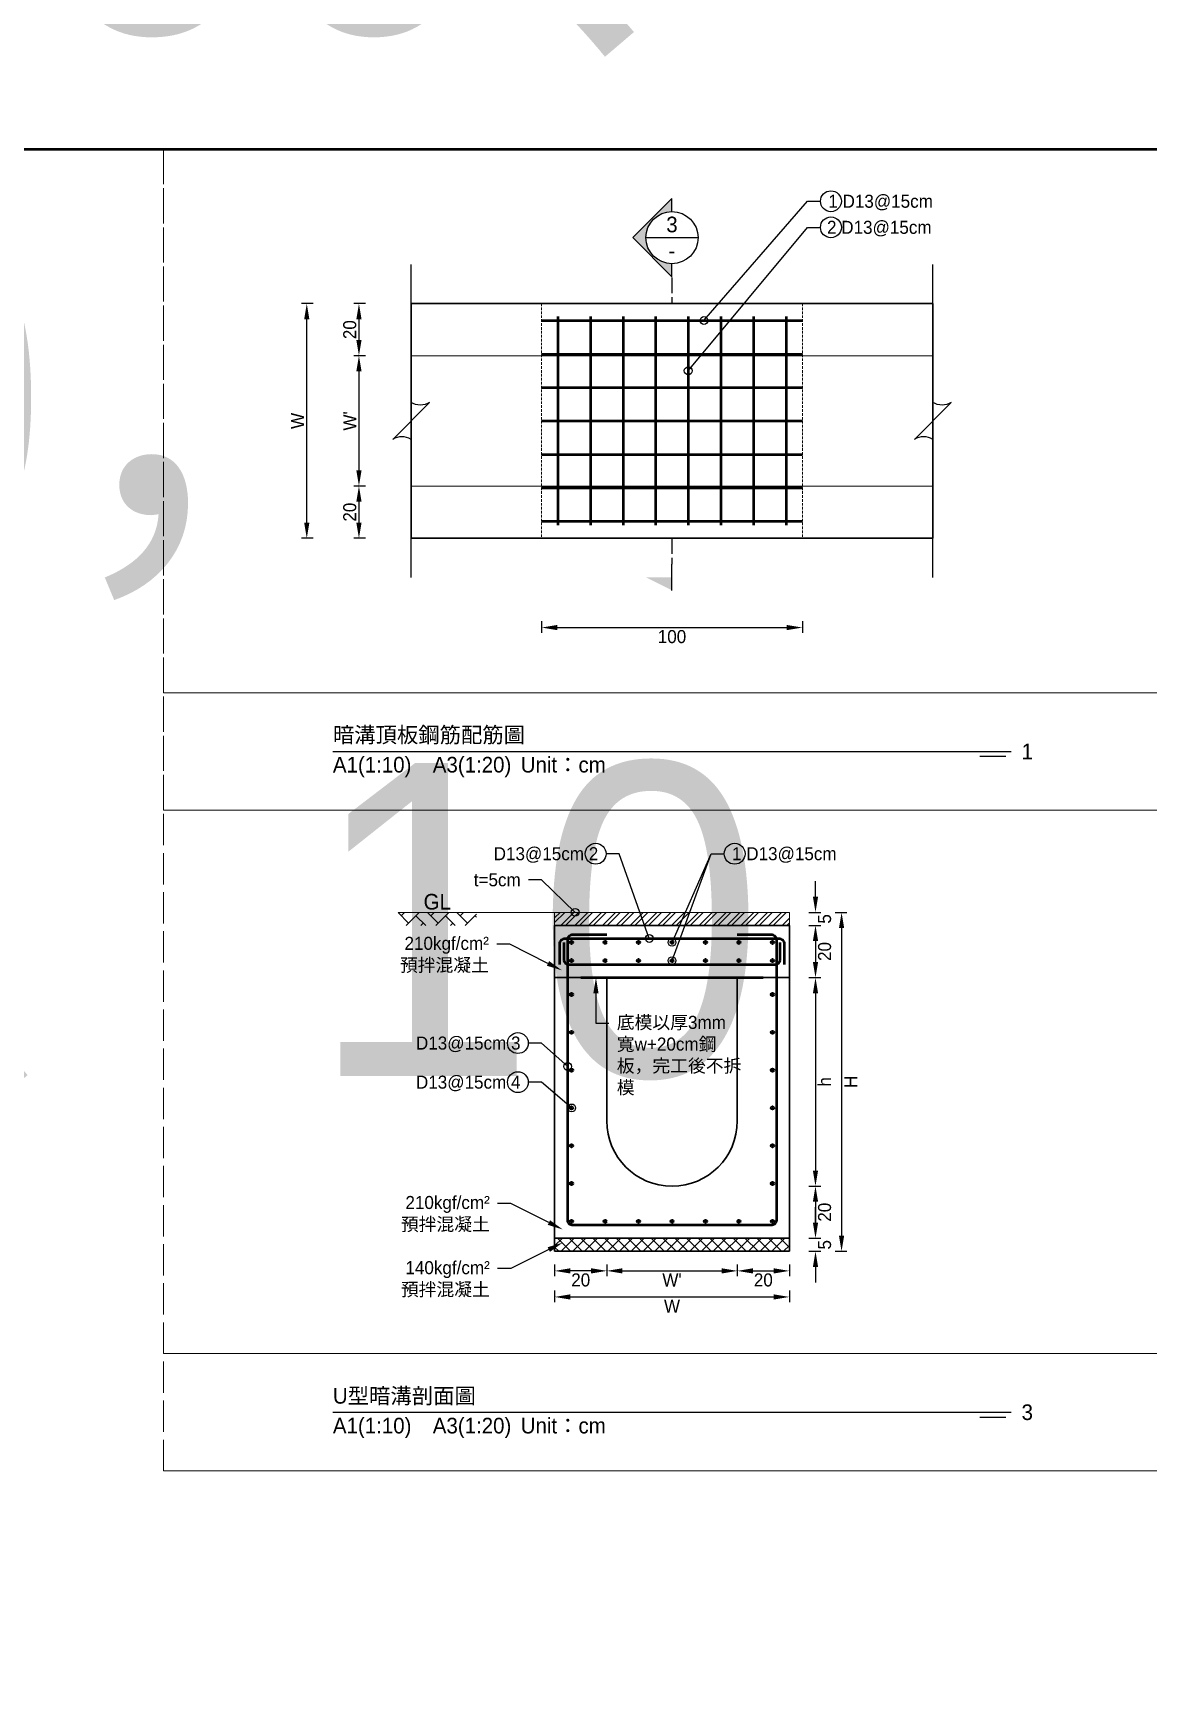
# Model space of a CAD drawing. Extents: x -3420 to 2030, y -3892 to 566.
# Drawn here: x -1710 to -1282, y -2000 to -1369 of the extents above; entities that cross this region are included whole.
import ezdxf
from ezdxf import colors
from ezdxf.entities.mleader import LeaderData, LeaderLine
from ezdxf.math import Vec2, Vec3

# ---------------------------------------------------------------- set-up
doc = ezdxf.new("R2010")
doc.units = 0
doc.header["$MEASUREMENT"] = 0
for name, pattern in [('ACAD_ISO02W100', [15, 12, -3]), ('DASHEDX2', [1.5, 1, -0.5]), ('HIDDEN', [0.375, 0.25, -0.125])]:
    doc.linetypes.add(name, pattern=pattern)
for name, color, linetype, lineweight in [('一、3.基本-變更', 1, 'Continuous', 50), ('二、1.繪圖-既有設施', 8, 'Continuous', 20), ('二、2.繪圖-施作項目', 181, 'Continuous', 30), ('二、4.繪圖-設計鋪面', 40, 'Continuous', 20), ('二、5.繪圖-鋼筋', 60, 'Continuous', 50), ('二、6.繪圖-其他施作項目', 35, 'Continuous', 30)]:
    doc.layers.add(name, color=color, linetype=linetype, lineweight=lineweight)
doc.layers.add('一、4.基本-隱藏', color=9, linetype='ACAD_ISO02W100', lineweight=20, plot=False)
doc.layers.add('三、3.文字-註解文字', color=2, linetype='Continuous')
doc.styles.add('次圖名(詳圖)', font='MS PGothic.ttf', dxfattribs={"height": 6})
doc.styles.add('註解文字(詳圖)', font='MS PGothic.ttf', dxfattribs={"height": 5})
doc.dimstyles.new('註解文字(詳圖)', dxfattribs={"dimtxt": 5, "dimasz": 6, "dimexe": 2, "dimexo": 5, "dimgap": 1, "dimtad": 2, "dimzin": 0, "dimdsep": 46, "dimtxsty": '註解文字(詳圖)', "dimcen": 0.1, "dimclrd": 144, "dimclre": 144, "dimclrt": 256, "dimadec": 0, "dimazin": 0, "dimtfac": 1, "dimtofl": 0, "dimtmove": 0, "dimatfit": 3, "dimfxlon": 1, "dimtolj": 1, "dimtzin": 0, "dimlwd": -1, "dimlwe": -1, "dimarcsym": 1})

# ---------------------------------------------------------------- blocks, each defined once
blk = doc.blocks.new('*D164')
at = {"layer": 'Defpoints', "color": 0, "transparency": 16777216}
for p in [(-1565.015, -1473.25), (-1585.015, -1493.25), (-1565.015, -1493.25)]:
    blk.add_point(p, dxfattribs=at)
at = {"layer": '三、3.文字-註解文字', "color": 144, "transparency": 16777216}
for p, q in [((-1582.515, -1473.25), (-1587.015, -1473.25)), ((-1585.015, -1479.25), (-1585.015, -1487.25)), ((-1582.515, -1493.25), (-1587.015, -1493.25))]:
    blk.add_line(p, q, dxfattribs=at)
for points in [[(-1586.015, -1479.25), (-1584.015, -1479.25), (-1585.015, -1473.25)], [(-1586.015, -1487.25), (-1584.015, -1487.25), (-1585.015, -1493.25)]]:
    blk.add_solid(points, dxfattribs=at)
at = {"layer": '三、3.文字-註解文字', "transparency": 16777216, "insert": (-1588.515, -1483.25), "char_height": 5, "attachment_point": 5, "rotation": 90, "style": '註解文字(詳圖)'}
blk.add_mtext('\\A1;20', dxfattribs=at)
blk = doc.blocks.new('*D165')
at = {"layer": 'Defpoints', "color": 0, "transparency": 16777216}
for p in [(-1565.015, -1493.25), (-1585.015, -1543.25), (-1565.015, -1543.25)]:
    blk.add_point(p, dxfattribs=at)
at = {"layer": '三、3.文字-註解文字', "color": 144, "transparency": 16777216}
for p, q in [((-1582.515, -1493.25), (-1587.015, -1493.25)), ((-1585.015, -1499.25), (-1585.015, -1537.25)), ((-1582.515, -1543.25), (-1587.015, -1543.25))]:
    blk.add_line(p, q, dxfattribs=at)
for points in [[(-1586.015, -1499.25), (-1584.015, -1499.25), (-1585.015, -1493.25)], [(-1586.015, -1537.25), (-1584.015, -1537.25), (-1585.015, -1543.25)]]:
    blk.add_solid(points, dxfattribs=at)
at = {"layer": '三、3.文字-註解文字', "transparency": 16777216, "insert": (-1588.515, -1518.25), "char_height": 5, "attachment_point": 5, "rotation": 90, "style": '註解文字(詳圖)'}
blk.add_mtext("\\A1;{\\fMS PGothic|b0|i0|c128|p34;W}'", dxfattribs=at)
blk = doc.blocks.new('*D166')
at = {"layer": 'Defpoints', "color": 0, "transparency": 16777216}
for p in [(-1565.015, -1543.25), (-1585.015, -1563.25), (-1565.015, -1563.25)]:
    blk.add_point(p, dxfattribs=at)
at = {"layer": '三、3.文字-註解文字', "color": 144, "transparency": 16777216}
for p, q in [((-1582.515, -1543.25), (-1587.015, -1543.25)), ((-1585.015, -1549.25), (-1585.015, -1557.25)), ((-1582.515, -1563.25), (-1587.015, -1563.25))]:
    blk.add_line(p, q, dxfattribs=at)
for points in [[(-1586.015, -1549.25), (-1584.015, -1549.25), (-1585.015, -1543.25)], [(-1586.015, -1557.25), (-1584.015, -1557.25), (-1585.015, -1563.25)]]:
    blk.add_solid(points, dxfattribs=at)
at = {"layer": '三、3.文字-註解文字', "transparency": 16777216, "insert": (-1588.515, -1553.25), "char_height": 5, "attachment_point": 5, "rotation": 90, "style": '註解文字(詳圖)'}
blk.add_mtext('\\A1;20', dxfattribs=at)
blk = doc.blocks.new('_Small')
at = {"color": 0, "linetype": 'ByBlock', "lineweight": -2}
blk.add_circle((0, 0), 0.25, dxfattribs=at)
blk = doc.blocks.new('*D167')
at = {"layer": 'Defpoints', "color": 0, "transparency": 16777216}
for p in [(-1515.015, -1563.25), (-1415.015, -1563.25), (-1415.015, -1597.5)]:
    blk.add_point(p, dxfattribs=at)
at = {"layer": '三、3.文字-註解文字', "color": 144, "transparency": 16777216}
for p, q in [((-1515.015, -1595), (-1515.015, -1599.5)), ((-1415.015, -1595), (-1415.015, -1599.5)), ((-1509.015, -1597.5), (-1421.015, -1597.5))]:
    blk.add_line(p, q, dxfattribs=at)
for points in [[(-1509.015, -1596.5), (-1509.015, -1598.5), (-1515.015, -1597.5)], [(-1421.015, -1596.5), (-1421.015, -1598.5), (-1415.015, -1597.5)]]:
    blk.add_solid(points, dxfattribs=at)
at = {"layer": '三、3.文字-註解文字', "transparency": 16777216, "insert": (-1465.015, -1601), "char_height": 5, "attachment_point": 5, "style": '註解文字(詳圖)'}
blk.add_mtext('\\A1;100', dxfattribs=at)
blk = doc.blocks.new('*D168')
at = {"layer": 'Defpoints', "color": 0, "transparency": 16777216}
for p in [(-1605.015, -1473.25), (-1565.015, -1473.25), (-1565.015, -1563.25)]:
    blk.add_point(p, dxfattribs=at)
at = {"layer": '三、3.文字-註解文字', "color": 144, "transparency": 16777216}
for p, q in [((-1602.515, -1473.25), (-1607.015, -1473.25)), ((-1605.015, -1557.25), (-1605.015, -1479.25)), ((-1602.515, -1563.25), (-1607.015, -1563.25))]:
    blk.add_line(p, q, dxfattribs=at)
for points in [[(-1606.015, -1479.25), (-1604.015, -1479.25), (-1605.015, -1473.25)], [(-1606.015, -1557.25), (-1604.015, -1557.25), (-1605.015, -1563.25)]]:
    blk.add_solid(points, dxfattribs=at)
at = {"layer": '三、3.文字-註解文字', "transparency": 16777216, "insert": (-1608.515, -1518.25), "char_height": 5, "attachment_point": 5, "rotation": 90, "style": '註解文字(詳圖)'}
blk.add_mtext('\\A1;W', dxfattribs=at)
blk = doc.blocks.new('*D172')
at = {"layer": 'Defpoints', "color": 0, "transparency": 16777216}
for p in [(-1420, -1706.75), (-1420, -1711.75), (-1410, -1711.75)]:
    blk.add_point(p, dxfattribs=at)
at = {"layer": '三、3.文字-註解文字', "color": 144, "transparency": 16777216}
for p, q in [((-1410, -1700.75), (-1410, -1694.75)), ((-1412.5, -1706.75), (-1408, -1706.75)), ((-1412.5, -1711.75), (-1408, -1711.75)), ((-1410, -1717.75), (-1410, -1723.75))]:
    blk.add_line(p, q, dxfattribs=at)
for points in [[(-1411, -1700.75), (-1409, -1700.75), (-1410, -1706.75)], [(-1411, -1717.75), (-1409, -1717.75), (-1410, -1711.75)]]:
    blk.add_solid(points, dxfattribs=at)
at = {"layer": '三、3.文字-註解文字', "transparency": 16777216, "insert": (-1406.5, -1709.25), "char_height": 5, "attachment_point": 5, "rotation": 90, "style": '註解文字(詳圖)'}
blk.add_mtext('\\A1;5', dxfattribs=at)
blk = doc.blocks.new('*D173')
at = {"layer": 'Defpoints', "color": 0, "transparency": 16777216}
for p in [(-1420, -1711.75), (-1420, -1731.75), (-1410, -1731.75)]:
    blk.add_point(p, dxfattribs=at)
at = {"layer": '三、3.文字-註解文字', "color": 144, "transparency": 16777216}
for p, q in [((-1412.5, -1711.75), (-1408, -1711.75)), ((-1410, -1717.75), (-1410, -1725.75)), ((-1412.5, -1731.75), (-1408, -1731.75))]:
    blk.add_line(p, q, dxfattribs=at)
for points in [[(-1411, -1717.75), (-1409, -1717.75), (-1410, -1711.75)], [(-1411, -1725.75), (-1409, -1725.75), (-1410, -1731.75)]]:
    blk.add_solid(points, dxfattribs=at)
at = {"layer": '三、3.文字-註解文字', "transparency": 16777216, "insert": (-1406.5, -1721.75), "char_height": 5, "attachment_point": 5, "rotation": 90, "style": '註解文字(詳圖)'}
blk.add_mtext('\\A1;20', dxfattribs=at)
blk = doc.blocks.new('*D174')
at = {"layer": 'Defpoints', "color": 0, "transparency": 16777216}
for p in [(-1420, -1731.75), (-1465, -1811.75), (-1410, -1811.75)]:
    blk.add_point(p, dxfattribs=at)
at = {"layer": '三、3.文字-註解文字', "color": 144, "transparency": 16777216}
for p, q in [((-1412.5, -1731.75), (-1408, -1731.75)), ((-1410, -1737.75), (-1410, -1805.75)), ((-1412.5, -1811.75), (-1408, -1811.75))]:
    blk.add_line(p, q, dxfattribs=at)
for points in [[(-1411, -1737.75), (-1409, -1737.75), (-1410, -1731.75)], [(-1411, -1805.75), (-1409, -1805.75), (-1410, -1811.75)]]:
    blk.add_solid(points, dxfattribs=at)
at = {"layer": '三、3.文字-註解文字', "transparency": 16777216, "insert": (-1406.5, -1771.75), "char_height": 5, "attachment_point": 5, "rotation": 90, "style": '註解文字(詳圖)'}
blk.add_mtext('\\A1;h', dxfattribs=at)
blk = doc.blocks.new('*D175')
at = {"layer": 'Defpoints', "color": 0, "transparency": 16777216}
for p in [(-1465, -1811.75), (-1420, -1831.75), (-1410, -1831.75)]:
    blk.add_point(p, dxfattribs=at)
at = {"layer": '三、3.文字-註解文字', "color": 144, "transparency": 16777216}
for p, q in [((-1412.5, -1811.75), (-1408, -1811.75)), ((-1410, -1817.75), (-1410, -1825.75)), ((-1412.5, -1831.75), (-1408, -1831.75))]:
    blk.add_line(p, q, dxfattribs=at)
for points in [[(-1411, -1817.75), (-1409, -1817.75), (-1410, -1811.75)], [(-1411, -1825.75), (-1409, -1825.75), (-1410, -1831.75)]]:
    blk.add_solid(points, dxfattribs=at)
at = {"layer": '三、3.文字-註解文字', "transparency": 16777216, "insert": (-1406.5, -1821.75), "char_height": 5, "attachment_point": 5, "rotation": 90, "style": '註解文字(詳圖)'}
blk.add_mtext('\\A1;20', dxfattribs=at)
blk = doc.blocks.new('*D176')
at = {"layer": 'Defpoints', "color": 0, "transparency": 16777216}
for p in [(-1420, -1831.75), (-1420, -1836.75), (-1410, -1836.75)]:
    blk.add_point(p, dxfattribs=at)
at = {"layer": '三、3.文字-註解文字', "color": 144, "transparency": 16777216}
for p, q in [((-1410, -1825.75), (-1410, -1819.75)), ((-1412.5, -1831.75), (-1408, -1831.75)), ((-1412.5, -1836.75), (-1408, -1836.75)), ((-1410, -1842.75), (-1410, -1848.75))]:
    blk.add_line(p, q, dxfattribs=at)
for points in [[(-1411, -1825.75), (-1409, -1825.75), (-1410, -1831.75)], [(-1411, -1842.75), (-1409, -1842.75), (-1410, -1836.75)]]:
    blk.add_solid(points, dxfattribs=at)
at = {"layer": '三、3.文字-註解文字', "transparency": 16777216, "insert": (-1406.5, -1834.25), "char_height": 5, "attachment_point": 5, "rotation": 90, "style": '註解文字(詳圖)'}
blk.add_mtext('\\A1;5', dxfattribs=at)
blk = doc.blocks.new('*D177')
at = {"layer": 'Defpoints', "color": 0, "transparency": 16777216}
for p in [(-1420, -1706.75), (-1420, -1836.75), (-1400, -1836.75)]:
    blk.add_point(p, dxfattribs=at)
at = {"layer": '三、3.文字-註解文字', "color": 144, "transparency": 16777216}
for p, q in [((-1402.5, -1706.75), (-1398, -1706.75)), ((-1400, -1712.75), (-1400, -1830.75)), ((-1402.5, -1836.75), (-1398, -1836.75))]:
    blk.add_line(p, q, dxfattribs=at)
for points in [[(-1401, -1712.75), (-1399, -1712.75), (-1400, -1706.75)], [(-1401, -1830.75), (-1399, -1830.75), (-1400, -1836.75)]]:
    blk.add_solid(points, dxfattribs=at)
at = {"layer": '三、3.文字-註解文字', "transparency": 16777216, "insert": (-1396.5, -1771.75), "char_height": 5, "attachment_point": 5, "rotation": 90, "style": '註解文字(詳圖)'}
blk.add_mtext('\\A1;H', dxfattribs=at)
blk = doc.blocks.new('*D160')
at = {"layer": 'Defpoints', "color": 0, "transparency": 16777216}
for p in [(-1510, -1731.75), (-1490, -1731.75), (-1510, -1844.25)]:
    blk.add_point(p, dxfattribs=at)
at = {"layer": '三、3.文字-註解文字', "color": 144, "transparency": 16777216}
for p, q in [((-1510, -1841.75), (-1510, -1846.25)), ((-1496, -1844.25), (-1504, -1844.25)), ((-1490, -1841.75), (-1490, -1846.25))]:
    blk.add_line(p, q, dxfattribs=at)
for points in [[(-1504, -1843.25), (-1504, -1845.25), (-1510, -1844.25)], [(-1496, -1843.25), (-1496, -1845.25), (-1490, -1844.25)]]:
    blk.add_solid(points, dxfattribs=at)
at = {"layer": '三、3.文字-註解文字', "transparency": 16777216, "insert": (-1500, -1847.75), "char_height": 5, "attachment_point": 5, "style": '註解文字(詳圖)'}
blk.add_mtext('\\A1;20', dxfattribs=at)
blk = doc.blocks.new('*D161')
at = {"layer": 'Defpoints', "color": 0, "transparency": 16777216}
for p in [(-1490, -1731.75), (-1440, -1731.75), (-1440, -1844.25)]:
    blk.add_point(p, dxfattribs=at)
at = {"layer": '三、3.文字-註解文字', "color": 144, "transparency": 16777216}
for p, q in [((-1490, -1841.75), (-1490, -1846.25)), ((-1484, -1844.25), (-1446, -1844.25)), ((-1440, -1841.75), (-1440, -1846.25))]:
    blk.add_line(p, q, dxfattribs=at)
for points in [[(-1484, -1843.25), (-1484, -1845.25), (-1490, -1844.25)], [(-1446, -1843.25), (-1446, -1845.25), (-1440, -1844.25)]]:
    blk.add_solid(points, dxfattribs=at)
at = {"layer": '三、3.文字-註解文字', "transparency": 16777216, "insert": (-1465, -1847.75), "char_height": 5, "attachment_point": 5, "style": '註解文字(詳圖)'}
blk.add_mtext("\\A1;W'", dxfattribs=at)
blk = doc.blocks.new('*D162')
at = {"layer": 'Defpoints', "color": 0, "transparency": 16777216}
for p in [(-1440, -1731.75), (-1420, -1731.75), (-1420, -1844.25)]:
    blk.add_point(p, dxfattribs=at)
at = {"layer": '三、3.文字-註解文字', "color": 144, "transparency": 16777216}
for p, q in [((-1440, -1841.75), (-1440, -1846.25)), ((-1434, -1844.25), (-1426, -1844.25)), ((-1420, -1841.75), (-1420, -1846.25))]:
    blk.add_line(p, q, dxfattribs=at)
for points in [[(-1434, -1843.25), (-1434, -1845.25), (-1440, -1844.25)], [(-1426, -1843.25), (-1426, -1845.25), (-1420, -1844.25)]]:
    blk.add_solid(points, dxfattribs=at)
at = {"layer": '三、3.文字-註解文字', "transparency": 16777216, "insert": (-1430, -1847.75), "char_height": 5, "attachment_point": 5, "style": '註解文字(詳圖)'}
blk.add_mtext('\\A1;20', dxfattribs=at)
blk = doc.blocks.new('*D163')
at = {"layer": 'Defpoints', "color": 0, "transparency": 16777216}
for p in [(-1510, -1836.75), (-1420, -1836.75), (-1420, -1854.25)]:
    blk.add_point(p, dxfattribs=at)
at = {"layer": '三、3.文字-註解文字', "color": 144, "transparency": 16777216}
for p, q in [((-1510, -1851.75), (-1510, -1856.25)), ((-1420, -1851.75), (-1420, -1856.25)), ((-1504, -1854.25), (-1426, -1854.25))]:
    blk.add_line(p, q, dxfattribs=at)
for points in [[(-1504, -1853.25), (-1504, -1855.25), (-1510, -1854.25)], [(-1426, -1853.25), (-1426, -1855.25), (-1420, -1854.25)]]:
    blk.add_solid(points, dxfattribs=at)
at = {"layer": '三、3.文字-註解文字', "transparency": 16777216, "insert": (-1465, -1857.75), "char_height": 5, "attachment_point": 5, "style": '註解文字(詳圖)'}
blk.add_mtext('\\A1;W', dxfattribs=at)

msp = doc.modelspace()

# ---------------------------------------------------------------- hatches: boundary and pattern name
at = {"layer": '三、3.文字-註解文字'}
h = msp.add_hatch(color=256, dxfattribs=at)
h.dxf.hatch_style = 1
h.paths.add_polyline_path([(-1465.015, -1432.943), (-1480.015, -1447.943), (-1465.015, -1462.943), (-1465.015, -1457.943, -0.4142136), (-1475.015, -1447.943, -0.4142136), (-1465.015, -1437.943)])
h = msp.add_hatch(color=256, dxfattribs=at)
h.dxf.hatch_style = 1
h.paths.add_polyline_path([(-1475.015, -1578.25), (-1465.015, -1583.25), (-1465.015, -1578.25)])
at = {"layer": '二、2.繪圖-施作項目'}
h = msp.add_hatch(dxfattribs=at)
h.set_pattern_fill('ANSI37', color=256)
h.set_pattern_definition([(45, (-371.9625, -1477.9498), (-2.245064, 2.245064), []), (135, (-371.9625, -1477.9498), (-2.245064, -2.245064), [])])
h.paths.add_polyline_path([(-1510, -1831.75), (-1510, -1836.75), (-1420, -1836.75), (-1420, -1831.75)])
at = {"layer": '二、4.繪圖-設計鋪面'}
h = msp.add_hatch(dxfattribs=at)
h.set_pattern_fill('AR-HBONE', color=256)
h.set_pattern_definition([(45, (-890, -1436.5), (0, 5.656854), [12, -4]), (135, (-887.1716, -1433.6716), (4e-16, 5.656854), [12, -4])])
h.paths.add_polyline_path([(-1540, -1706.75), (-1570, -1706.75), (-1570, -1711.75), (-1540, -1711.75)])
h = msp.add_hatch(dxfattribs=at)
h.set_pattern_fill('ANSI32', color=256, scale=10)
h.set_pattern_definition([(45, (-3637.7885, -1487.283), (-2.6516504, 2.6516504), []), (45, (-3636.0207, -1487.283), (-2.6516504, 2.6516504), [])])
h.paths.add_polyline_path([(-1420, -1711.75), (-1420, -1706.75), (-1510, -1706.75), (-1510, -1711.75)])
at = {"layer": '二、5.繪圖-鋼筋'}
h = msp.add_hatch(color=256, dxfattribs=at)
h.dxf.hatch_style = 1
h.paths.add_polyline_path([(-1503, -1718.25, 1), (-1504, -1718.25, 1)])
h = msp.add_hatch(color=256, dxfattribs=at)
h.dxf.hatch_style = 1
h.paths.add_polyline_path([(-1490.17, -1718.25, 1), (-1491.17, -1718.25, 1)])
h = msp.add_hatch(color=256, dxfattribs=at)
h.dxf.hatch_style = 1
h.paths.add_polyline_path([(-1477.34, -1718.25, 1), (-1478.34, -1718.25, 1)])
h = msp.add_hatch(color=256, dxfattribs=at)
h.dxf.hatch_style = 1
h.paths.add_polyline_path([(-1464.5, -1718.25, 1), (-1465.5, -1718.25, 1)])
h = msp.add_hatch(color=256, dxfattribs=at)
h.dxf.hatch_style = 1
h.paths.add_polyline_path([(-1451.68, -1718.25, 1), (-1452.68, -1718.25, 1)])
h = msp.add_hatch(color=256, dxfattribs=at)
h.dxf.hatch_style = 1
h.paths.add_polyline_path([(-1438.85, -1718.25, 1), (-1439.85, -1718.25, 1)])
h = msp.add_hatch(color=256, dxfattribs=at)
h.dxf.hatch_style = 1
h.paths.add_polyline_path([(-1426, -1718.25, 1), (-1427, -1718.25, 1)])
h = msp.add_hatch(color=256, dxfattribs=at)
h.dxf.hatch_style = 1
h.paths.add_polyline_path([(-1503, -1725.25, 1), (-1504, -1725.25, 1)])
h = msp.add_hatch(color=256, dxfattribs=at)
h.dxf.hatch_style = 1
h.paths.add_polyline_path([(-1490.17, -1725.25, 1), (-1491.17, -1725.25, 1)])
h = msp.add_hatch(color=256, dxfattribs=at)
h.dxf.hatch_style = 1
h.paths.add_polyline_path([(-1477.34, -1725.25, 1), (-1478.34, -1725.25, 1)])
h = msp.add_hatch(color=256, dxfattribs=at)
h.dxf.hatch_style = 1
h.paths.add_polyline_path([(-1464.5, -1725.25, 1), (-1465.5, -1725.25, 1)])
h = msp.add_hatch(color=256, dxfattribs=at)
h.dxf.hatch_style = 1
h.paths.add_polyline_path([(-1451.68, -1725.25, 1), (-1452.68, -1725.25, 1)])
h = msp.add_hatch(color=256, dxfattribs=at)
h.dxf.hatch_style = 1
h.paths.add_polyline_path([(-1438.85, -1725.25, 1), (-1439.85, -1725.25, 1)])
h = msp.add_hatch(color=256, dxfattribs=at)
h.dxf.hatch_style = 1
h.paths.add_polyline_path([(-1426, -1725.25, 1), (-1427, -1725.25, 1)])
h = msp.add_hatch(color=256, dxfattribs=at)
h.dxf.hatch_style = 1
h.paths.add_polyline_path([(-1503, -1738.25, 1), (-1504, -1738.25, 1)])
h = msp.add_hatch(color=256, dxfattribs=at)
h.dxf.hatch_style = 1
h.paths.add_polyline_path([(-1426, -1738.25, 1), (-1427, -1738.25, 1)])
h = msp.add_hatch(color=256, dxfattribs=at)
h.dxf.hatch_style = 1
h.paths.add_polyline_path([(-1503, -1752.75, 1), (-1504, -1752.75, 1)])
h = msp.add_hatch(color=256, dxfattribs=at)
h.dxf.hatch_style = 1
h.paths.add_polyline_path([(-1426, -1752.75, 1), (-1427, -1752.75, 1)])
h = msp.add_hatch(color=256, dxfattribs=at)
h.dxf.hatch_style = 1
h.paths.add_polyline_path([(-1503, -1767.25, 1), (-1504, -1767.25, 1)])
h = msp.add_hatch(color=256, dxfattribs=at)
h.dxf.hatch_style = 1
h.paths.add_polyline_path([(-1426, -1767.25, 1), (-1427, -1767.25, 1)])
h = msp.add_hatch(color=256, dxfattribs=at)
h.dxf.hatch_style = 1
h.paths.add_polyline_path([(-1503, -1781.75, 1), (-1504, -1781.75, 1)])
h = msp.add_hatch(color=256, dxfattribs=at)
h.dxf.hatch_style = 1
h.paths.add_polyline_path([(-1426, -1781.75, 1), (-1427, -1781.75, 1)])
h = msp.add_hatch(color=256, dxfattribs=at)
h.dxf.hatch_style = 1
h.paths.add_polyline_path([(-1503, -1796.25, 1), (-1504, -1796.25, 1)])
h = msp.add_hatch(color=256, dxfattribs=at)
h.dxf.hatch_style = 1
h.paths.add_polyline_path([(-1426, -1796.25, 1), (-1427, -1796.25, 1)])
h = msp.add_hatch(color=256, dxfattribs=at)
h.dxf.hatch_style = 1
h.paths.add_polyline_path([(-1503, -1810.75, 1), (-1504, -1810.75, 1)])
h = msp.add_hatch(color=256, dxfattribs=at)
h.dxf.hatch_style = 1
h.paths.add_polyline_path([(-1426, -1810.75, 1), (-1427, -1810.75, 1)])
h = msp.add_hatch(color=256, dxfattribs=at)
h.dxf.hatch_style = 1
h.paths.add_polyline_path([(-1503, -1825.25, 1), (-1504, -1825.25, 1)])
h = msp.add_hatch(color=256, dxfattribs=at)
h.dxf.hatch_style = 1
h.paths.add_polyline_path([(-1490.17, -1825.25, 1), (-1491.17, -1825.25, 1)])
h = msp.add_hatch(color=256, dxfattribs=at)
h.dxf.hatch_style = 1
h.paths.add_polyline_path([(-1477.34, -1825.25, 1), (-1478.34, -1825.25, 1)])
h = msp.add_hatch(color=256, dxfattribs=at)
h.dxf.hatch_style = 1
h.paths.add_polyline_path([(-1464.5, -1825.25, 1), (-1465.5, -1825.25, 1)])
h = msp.add_hatch(color=256, dxfattribs=at)
h.dxf.hatch_style = 1
h.paths.add_polyline_path([(-1451.68, -1825.25, 1), (-1452.68, -1825.25, 1)])
h = msp.add_hatch(color=256, dxfattribs=at)
h.dxf.hatch_style = 1
h.paths.add_polyline_path([(-1438.85, -1825.25, 1), (-1439.85, -1825.25, 1)])
h = msp.add_hatch(color=256, dxfattribs=at)
h.dxf.hatch_style = 1
h.paths.add_polyline_path([(-1426, -1825.25, 1), (-1427, -1825.25, 1)])

# ---------------------------------------------------------------- linework, layer by layer
at = {"layer": '一、3.基本-變更'}
msp.add_lwpolyline([(-3420, -1414), (0, -1414), (0, -2528), (-3420, -2528)], close=True, dxfattribs=at)
at = {"layer": '一、4.基本-隱藏'}
for points in [[(-1660, -1414), (-880, -1414), (-880, -1921), (-1660, -1921)], [(-1660, -1414), (-1270, -1414), (-1270, -1622.5), (-1660, -1622.5)], [(-1660, -1622.5), (-1270, -1622.5), (-1270, -1667.5), (-1660, -1667.5)], [(-1660, -1667.5), (-1270, -1667.5), (-1270, -1876), (-1660, -1876)], [(-1660, -1876), (-1270, -1876), (-1270, -1921), (-1660, -1921)]]:
    msp.add_lwpolyline(points, close=True, dxfattribs=at)
msp.add_lwpolyline([(-1660, -1921), (-880, -1921)], dxfattribs=at)
at = {"layer": '三、3.文字-註解文字'}
for points in [[(-1465.015, -1437.943), (-1465.015, -1432.943), (-1480.015, -1447.943), (-1465.015, -1462.943), (-1465.015, -1457.943)], [(-1475.015, -1447.943), (-1455.015, -1447.943)], [(-1465.015, -1583.25), (-1465.015, -1573.25)], [(-1595, -1645), (-1335, -1645)], [(-1337, -1647), (-1347, -1647)], [(-1595, -1898.5), (-1335, -1898.5)], [(-1337, -1900.5), (-1347, -1900.5)]]:
    msp.add_lwpolyline(points, dxfattribs=at)
for points in [[(-1565.015, -1578.25), (-1565.015, -1525.321, 0.2828427), (-1572.086, -1525.321), (-1557.944, -1511.179, -0.2828427), (-1565.015, -1511.179), (-1565.015, -1458.25)], [(-1365.015, -1578.25), (-1365.015, -1525.321, 0.2828427), (-1372.086, -1525.321), (-1357.944, -1511.179, -0.2828427), (-1365.015, -1511.179), (-1365.015, -1458.25)]]:
    msp.add_lwpolyline(points, format="xyb", dxfattribs=at)
at = {"layer": '三、3.文字-註解文字', "linetype": 'ACAD_ISO02W100', "ltscale": 0.5}
for points in [[(-1465.015, -1463.25), (-1465.015, -1473.25)], [(-1465.015, -1563.25), (-1465.015, -1573.25)]]:
    msp.add_lwpolyline(points, dxfattribs=at)
at = {"layer": '三、3.文字-註解文字'}
for centre, radius in [((-1404.085, -1434), 4), ((-1465.015, -1447.943), 10), ((-1404.085, -1444), 4), ((-1494.282, -1684.25), 4), ((-1441, -1684.25), 4), ((-1524.082, -1756.875), 4), ((-1524.082, -1771.875), 4)]:
    msp.add_circle(centre, radius, dxfattribs=at)
at = {"layer": '二、1.繪圖-既有設施', "linetype": 'DASHEDX2'}
for points in [[(-1515.015, -1473.25), (-1515.015, -1563.25)], [(-1415.015, -1473.25), (-1415.015, -1563.25)]]:
    msp.add_lwpolyline(points, dxfattribs=at)
at = {"layer": '二、1.繪圖-既有設施', "linetype": 'HIDDEN'}
for points in [[(-1565.015, -1493.25), (-1365.015, -1493.25)], [(-1565.015, -1543.25), (-1365.015, -1543.25)]]:
    msp.add_lwpolyline(points, dxfattribs=at)
at = {"layer": '二、2.繪圖-施作項目'}
for points in [[(-1565.015, -1473.25), (-1365.015, -1473.25)], [(-1565.015, -1473.25), (-1565.015, -1563.25)], [(-1365.015, -1473.25), (-1365.015, -1563.25)], [(-1565.015, -1563.25), (-1365.015, -1563.25)], [(-1510, -1711.75), (-1420, -1711.75)], [(-1510, -1711.75), (-1510, -1731.75)], [(-1420, -1711.75), (-1420, -1731.75)], [(-1510, -1731.75), (-1420, -1731.75)], [(-1510, -1731.75), (-1420, -1731.75)], [(-1510, -1836.75), (-1510, -1731.75)], [(-1420, -1836.75), (-1420, -1731.75)], [(-1510, -1831.75), (-1420, -1831.75)], [(-1510, -1836.75), (-1420, -1836.75)]]:
    msp.add_lwpolyline(points, dxfattribs=at)
msp.add_lwpolyline([(-1490, -1731.75), (-1490, -1786.75, 1), (-1440, -1786.75), (-1440, -1731.75)], format="xyb", dxfattribs=at)
at = {"layer": '二、4.繪圖-設計鋪面'}
for points in [[(-1510, -1706.75), (-1570, -1706.75)], [(-1510, -1706.75), (-1420, -1706.75)], [(-1510, -1706.75), (-1510, -1711.75)], [(-1420, -1706.75), (-1420, -1711.75)], [(-1510, -1711.75), (-1420, -1711.75)]]:
    msp.add_lwpolyline(points, dxfattribs=at)
at = {"layer": '二、5.繪圖-鋼筋'}
for points in [[(-1515.015, -1479.75), (-1415.015, -1479.75)], [(-1508.78, -1478.25), (-1508.78, -1558.25)], [(-1496.28, -1478.25), (-1496.28, -1558.25)], [(-1483.78, -1478.25), (-1483.78, -1558.25)], [(-1471.28, -1478.25), (-1471.28, -1558.25)], [(-1458.78, -1478.25), (-1458.78, -1558.25)], [(-1446.28, -1478.25), (-1446.28, -1558.25)], [(-1433.78, -1478.25), (-1433.78, -1558.25)], [(-1421.28, -1478.25), (-1421.28, -1558.25)], [(-1515.015, -1492.6), (-1415.015, -1492.6)], [(-1515.015, -1505.43), (-1415.015, -1505.43)], [(-1515.015, -1518.26), (-1415.015, -1518.26)], [(-1515.015, -1531.09), (-1415.015, -1531.09)], [(-1515.015, -1543.92), (-1415.015, -1543.92)], [(-1515.015, -1556.75), (-1415.015, -1556.75)]]:
    msp.add_lwpolyline(points, dxfattribs=at)
for points in [[(-1505, -1731.75), (-1505, -1717.25, -0.4142136), (-1503, -1715.25), (-1490, -1715.25)], [(-1440, -1715.25), (-1427, -1715.25, -0.4142136), (-1425, -1717.25), (-1425, -1731.75)], [(-1508, -1726.75), (-1508, -1718.75, -0.4142136), (-1506, -1716.75), (-1424, -1716.75, -0.4142136), (-1422, -1718.75), (-1422, -1726.75)], [(-1506.5, -1718.25), (-1506.5, -1724.75, 0.4142136), (-1504.5, -1726.75), (-1425.5, -1726.75, 0.4142136), (-1423.5, -1724.75), (-1423.5, -1718.25)], [(-1425, -1731.75), (-1425, -1824.75, -0.4142136), (-1427, -1826.75), (-1503, -1826.75, -0.4142136), (-1505, -1824.75), (-1505, -1731.75)]]:
    msp.add_lwpolyline(points, format="xyb", dxfattribs=at)
for centre in [(-1503.5, -1718.25), (-1490.67, -1718.25), (-1477.84, -1718.25), (-1465, -1718.25), (-1452.18, -1718.25), (-1439.35, -1718.25), (-1426.5, -1718.25), (-1503.5, -1725.25), (-1490.67, -1725.25), (-1477.84, -1725.25), (-1465, -1725.25), (-1452.18, -1725.25), (-1439.35, -1725.25), (-1426.5, -1725.25), (-1503.5, -1738.25), (-1426.5, -1738.25), (-1503.5, -1752.75), (-1426.5, -1752.75), (-1503.5, -1767.25), (-1426.5, -1767.25), (-1503.5, -1781.75), (-1426.5, -1781.75), (-1503.5, -1796.25), (-1426.5, -1796.25), (-1503.5, -1810.75), (-1426.5, -1810.75), (-1503.5, -1825.25), (-1490.67, -1825.25), (-1477.84, -1825.25), (-1465, -1825.25), (-1452.18, -1825.25), (-1439.35, -1825.25), (-1426.5, -1825.25)]:
    msp.add_circle(centre, 0.5, dxfattribs=at)
at = {"layer": '二、6.繪圖-其他施作項目', "const_width": 1}
msp.add_lwpolyline([(-1500, -1731.75), (-1430, -1731.75)], dxfattribs=at)

# ---------------------------------------------------------------- texts
at = {"layer": '一、4.基本-隱藏', "insert": (-1710, -1314), "char_height": 120, "attachment_point": 5, "style": '次圖名(詳圖)'}
msp.add_mtext_dynamic_manual_height_columns("{\\fMS PGothic|b0|i0|c128|p34;W'=}5{\\fMS PGothic|b0|i0|c128|p34;0，h=100、80、60、40，t=5、10}", width=698.49542, gutter_width=30, heights=[0], dxfattribs=at)
at = {"layer": '三、3.文字-註解文字', "char_height": 6}
for s, width, gutter_width, insert, attachment_point, style in [('3', 6.60394, 25, (-1465.015, -1442.943), 5, '註解文字(詳圖)'), ('-', 6.60394, 25, (-1465.015, -1452.943), 5, '註解文字(詳圖)'), ('暗{\\fMS PGothic|b0|i0|c128|p34;溝頂板鋼筋配筋圖}', 80.77209, 15, (-1595, -1639), 4, '次圖名(詳圖)'), ('1', 3, 15, (-1331, -1645), 4, '次圖名(詳圖)'), ('A1(1:10)\u3000A3(1:20){\\fMS PGothic|b0|i0|c128|p34;^IUnit：cm}', 136.03259, 15, (-1595, -1651), 4, '次圖名(詳圖)'), ('U型{\\fMS PGothic|b0|i0|c128|p34;暗溝剖面圖}', 134.12151, 15, (-1595, -1892.5), 4, '次圖名(詳圖)'), ('3', 3, 15, (-1331, -1898.5), 4, '次圖名(詳圖)'), ('A1(1:10)\u3000A3(1:20){\\fMS PGothic|b0|i0|c128|p34;^IUnit：cm}', 136.03259, 15, (-1595, -1904.5), 4, '次圖名(詳圖)')]:
    msp.add_mtext_dynamic_manual_height_columns(s, width=width, gutter_width=gutter_width, heights=[0], dxfattribs=dict(at, insert=insert, attachment_point=attachment_point, style=style))
at = {"layer": '二、4.繪圖-設計鋪面', "insert": (-1555, -1705.75), "char_height": 6, "attachment_point": 8, "style": '註解文字(詳圖)'}
msp.add_mtext_dynamic_manual_height_columns('{\\fMS PGothic|b0|i0|c128|p34;GL}', width=10.17412, gutter_width=30, heights=[0], dxfattribs=at)

# ---------------------------------------------------------------- dimensions: what is measured, and where the dimension line sits
at = {"layer": '三、3.文字-註解文字'}
for base, p1, p2, text, picture, middle in [((-1605.015, -1473.25), (-1565.015, -1563.25), (-1565.015, -1473.25), 'W', '*D168', (-1608.515, -1518.25)), ((-1585.015, -1493.25), (-1565.015, -1473.25), (-1565.015, -1493.25), '20', '*D164', (-1588.515, -1483.25)), ((-1585.015, -1543.25), (-1565.015, -1493.25), (-1565.015, -1543.25), "{\\fMS PGothic|b0|i0|c128|p34;W}'", '*D165', (-1588.515, -1518.25)), ((-1585.015, -1563.25), (-1565.015, -1543.25), (-1565.015, -1563.25), '20', '*D166', (-1588.515, -1553.25)), ((-1410, -1711.75), (-1420, -1706.75), (-1420, -1711.75), '5', '*D172', (-1406.5, -1709.25)), ((-1400, -1836.75), (-1420, -1706.75), (-1420, -1836.75), 'H', '*D177', (-1396.5, -1771.75)), ((-1410, -1731.75), (-1420, -1711.75), (-1420, -1731.75), '20', '*D173', (-1406.5, -1721.75)), ((-1410, -1811.75), (-1420, -1731.75), (-1465, -1811.75), 'h', '*D174', (-1406.5, -1771.75)), ((-1410, -1831.75), (-1465, -1811.75), (-1420, -1831.75), '20', '*D175', (-1406.5, -1821.75)), ((-1410, -1836.75), (-1420, -1831.75), (-1420, -1836.75), '5', '*D176', (-1406.5, -1834.25))]:
    dim = msp.add_linear_dim(base=base, p1=p1, p2=p2, angle=90, text=text, dimstyle='註解文字(詳圖)', dxfattribs=at)
    dim.commit()
    dim.dimension.update_dxf_attribs({"geometry": picture, "text_midpoint": middle})
for base, p1, p2, text, picture, middle in [((-1415.015, -1597.5), (-1515.015, -1563.25), (-1415.015, -1563.25), '100', '*D167', (-1465.015, -1601)), ((-1510, -1844.25), (-1490, -1731.75), (-1510, -1731.75), '20', '*D160', (-1500, -1847.75)), ((-1440, -1844.25), (-1490, -1731.75), (-1440, -1731.75), "W'", '*D161', (-1465, -1847.75)), ((-1420, -1844.25), (-1440, -1731.75), (-1420, -1731.75), '20', '*D162', (-1430, -1847.75)), ((-1420, -1854.25), (-1510, -1836.75), (-1420, -1836.75), 'W', '*D163', (-1465, -1857.75))]:
    dim = msp.add_linear_dim(base=base, p1=p1, p2=p2, text=text, dimstyle='註解文字(詳圖)', dxfattribs=at)
    dim.commit()
    dim.dimension.update_dxf_attribs({"geometry": picture, "text_midpoint": middle})

# ---------------------------------------------------------------- leaders
ml = msp.add_multileader_mtext('Standard', dxfattribs=at)
ml.set_content('{\\fMS PGothic|b0|i0|c128|p34;1 }D13@15cm', color=256, style='註解文字(詳圖)')
ml.set_leader_properties(color=144, linetype='ByLayer', lineweight=-1)
ml.set_arrow_properties(name='SMALL')
ml.build(insert=Vec2(0, 0))
ml.multileader.update_dxf_attribs({"dogleg_length": 5, "arrow_head_size": 6})
ctx = ml.context
ctx.base_point, ctx.char_height, ctx.arrow_head_size, ctx.landing_gap_size, ctx.plane_origin = Vec3(-1408.085, -1434), 5, 6, 3, Vec3(-1450.71, -1481.835)
notes = []
notes.append((ctx, [(0, (1, 1, 0), (-1413.085, -1434), (1, 0), 5, [(0, [(-1452.743, -1479.75)], 0, [])])]))
ctx.mtext.insert, ctx.mtext.flow_direction = Vec3(-1405.085, -1431.486), 5
ml = msp.add_multileader_mtext('Standard', dxfattribs=at)
ml.set_content('{\\fMS PGothic|b0|i0|c128|p34;2 }D13@15cm', color=256, style='註解文字(詳圖)')
ml.set_leader_properties(color=144, linetype='ByLayer', lineweight=-1)
ml.set_arrow_properties(name='SMALL')
ml.build(insert=Vec2(0, 0))
ml.multileader.update_dxf_attribs({"dogleg_length": 5, "arrow_head_size": 6})
ctx = ml.context
ctx.base_point, ctx.char_height, ctx.arrow_head_size, ctx.landing_gap_size, ctx.plane_origin = Vec3(-1408.085, -1444), 5, 6, 2.5, Vec3(-1450.71, -1491.835)
notes.append((ctx, [(0, (1, 1, 0), (-1413.085, -1444), (1, 0), 5, [(0, [(-1458.78, -1499.015)], 0, [])])]))
ctx.mtext.insert, ctx.mtext.flow_direction = Vec3(-1405.585, -1441.486), 5
ml = msp.add_multileader_mtext('Standard', dxfattribs=at)
ml.set_content('{\\fMS PGothic|b0|i0|c128|p34;D13@15cm }2', color=256, style='註解文字(詳圖)')
ml.set_leader_properties(color=144, linetype='ByLayer', lineweight=-1)
ml.set_arrow_properties(name='SMALL')
ml.build(insert=Vec2(0, 0))
ml.multileader.update_dxf_attribs({"dogleg_length": 5, "arrow_head_size": 6})
ctx = ml.context
ctx.base_point, ctx.char_height, ctx.arrow_head_size, ctx.landing_gap_size, ctx.plane_origin = Vec3(-1534.378, -1684.25), 5, 6, 3, Vec3(-1584.213, -1732.085)
ctx.text_align_type = 2
notes.append((ctx, [(1, (1, 1, 0), (-1485.282, -1684.25), (-1, 0), 5, [(0, [(-1473.7, -1716.75)], 0, [])])]))
ctx.mtext.insert, ctx.mtext.alignment, ctx.mtext.flow_direction = Vec3(-1493.282, -1681.736), 3, 5
ml = msp.add_multileader_mtext('Standard', dxfattribs=at)
ml.set_content('{\\fMS PGothic|b0|i0|c128|p34;1 }D13@15cm', color=256, style='註解文字(詳圖)')
ml.set_leader_properties(color=144, linetype='ByLayer', lineweight=-1)
ml.set_arrow_properties(name='SMALL')
ml.build(insert=Vec2(0, 0))
ml.multileader.update_dxf_attribs({"dogleg_length": 5, "arrow_head_size": 6})
ctx = ml.context
ctx.base_point, ctx.char_height, ctx.arrow_head_size, ctx.landing_gap_size, ctx.plane_origin = Vec3(-1445, -1684.25), 5, 6, 3, Vec3(-1487.625, -1732.085)
notes.append((ctx, [(0, (1, 1, 0), (-1450, -1684.25), (1, 0), 5, [(0, [(-1465, -1718.25)], 0, [])])]))
ctx.mtext.insert, ctx.mtext.flow_direction = Vec3(-1442, -1681.736), 5
ml = msp.add_multileader_mtext('Standard', dxfattribs=at)
ml.set_content(' ', color=256, style='註解文字(詳圖)')
ml.set_leader_properties(color=144, linetype='ByLayer', lineweight=-1)
ml.set_arrow_properties(name='SMALL')
ml.build(insert=Vec2(0, 0))
ml.multileader.update_dxf_attribs({"dogleg_length": 5, "arrow_head_size": 6})
ctx = ml.context
ctx.base_point, ctx.char_height, ctx.arrow_head_size, ctx.landing_gap_size, ctx.plane_origin = Vec3(-1445, -1684.25), 5, 6, 3, Vec3(-1487.625, -1742.085)
notes.append((ctx, [(0, (1, 1, 0), (-1450, -1684.25), (1, 0), 5, [(0, [(-1465, -1725.25)], 0, [])])]))
ctx.mtext.insert, ctx.mtext.flow_direction = Vec3(-1442, -1681.75), 5
ml = msp.add_multileader_mtext('Standard', dxfattribs=at)
ml.set_content('{\\fMS PGothic|b0|i0|c128|p34;t=5cm}', color=256, style='註解文字(詳圖)')
ml.set_leader_properties(color=144, linetype='ByLayer', lineweight=-1)
ml.set_arrow_properties(name='SMALL')
ml.build(insert=Vec2(0, 0))
ml.multileader.update_dxf_attribs({"dogleg_length": 5, "arrow_head_size": 6})
ctx = ml.context
ctx.base_point, ctx.char_height, ctx.arrow_head_size, ctx.landing_gap_size, ctx.plane_origin = Vec3(-1544.381, -1694.25), 5, 6, 3, Vec3(-1612.637, -1720.585)
ctx.text_align_type = 2
notes.append((ctx, [(1, (1, 1, 0), (-1515, -1694.25), (-1, 0), 5, [(0, [(-1502.124, -1706.75)], 0, [])])]))
ctx.mtext.insert, ctx.mtext.alignment, ctx.mtext.flow_direction = Vec3(-1523, -1691.75), 3, 5
ml = msp.add_multileader_mtext('Standard', dxfattribs=at)
ml.set_content('{\\fMS PGothic|b0|i0|c128|p34;210kgf/cm²}\\P預拌{\\fMS PGothic|b0|i0|c128|p34;混凝土}', color=256, style='註解文字(詳圖)')
ml.set_leader_properties(color=144, linetype='ByLayer', lineweight=-1)
ml.build(insert=Vec2(0, 0))
ml.multileader.update_dxf_attribs({"dogleg_length": 5, "arrow_head_size": 6})
ctx = ml.context
ctx.base_point, ctx.char_height, ctx.arrow_head_size, ctx.landing_gap_size, ctx.plane_origin = Vec3(-1573.597, -1718.987), 5, 6, 3, Vec3(-1507.199, -1728.987)
ctx.text_align_type = 2
notes.append((ctx, [(0, (1, 1, 0), (-1527.199, -1718.987), (-1, 0), 5, [(0, [(-1507.199, -1728.987)], 0, [])])]))
ctx.mtext.insert, ctx.mtext.alignment, ctx.mtext.flow_direction = Vec3(-1535.199, -1716.118), 3, 5
ml = msp.add_multileader_mtext('Standard', dxfattribs=at)
ml.set_content('{\\fMS PGothic|b0|i0|c128|p34;底模以厚3mm寬w+20cm鋼板，完工後不拆模}', color=256, style='註解文字(詳圖)')
ml.set_leader_properties(color=144, linetype='ByLayer', lineweight=-1)
ml.build(insert=Vec2(0, 0))
ml.multileader.update_dxf_attribs({"dogleg_length": 5, "arrow_head_size": 6})
ctx = ml.context
ctx.base_point, ctx.char_height, ctx.arrow_head_size, ctx.landing_gap_size, ctx.plane_origin = Vec3(-1489.159, -1749.265), 5, 6, 3, Vec3(-1480.657, -1731.75)
notes.append((ctx, [(0, (1, 1, 0), (-1494.159, -1749.265), (1, 0), 5, [(0, [(-1494.159, -1731.75)], 0, [])])]))
ctx.mtext.insert, ctx.mtext.width, ctx.mtext.flow_direction = Vec3(-1486.159, -1746.424), 48.12698, 5
ml = msp.add_multileader_mtext('Standard', dxfattribs=at)
ml.set_content('{\\fMS PGothic|b0|i0|c128|p34;D13@15cm }3', color=256, style='註解文字(詳圖)')
ml.set_leader_properties(color=144, linetype='ByLayer', lineweight=-1)
ml.set_arrow_properties(name='SMALL')
ml.build(insert=Vec2(0, 0))
ml.multileader.update_dxf_attribs({"dogleg_length": 5, "arrow_head_size": 6})
ctx = ml.context
ctx.base_point, ctx.char_height, ctx.arrow_head_size, ctx.landing_gap_size, ctx.plane_origin = Vec3(-1564.178, -1756.875), 5, 6, 3, Vec3(-1614.013, -1804.71)
ctx.text_align_type = 2
notes.append((ctx, [(1, (1, 1, 0), (-1515.082, -1756.875), (-1, 0), 5, [(0, [(-1505, -1765.84)], 0, [])])]))
ctx.mtext.insert, ctx.mtext.alignment, ctx.mtext.flow_direction = Vec3(-1523.082, -1754.361), 3, 5
ml = msp.add_multileader_mtext('Standard', dxfattribs=at)
ml.set_content('{\\fMS PGothic|b0|i0|c128|p34;D13@15cm }4', color=256, style='註解文字(詳圖)')
ml.set_leader_properties(color=144, linetype='ByLayer', lineweight=-1)
ml.set_arrow_properties(name='SMALL')
ml.build(insert=Vec2(0, 0))
ml.multileader.update_dxf_attribs({"dogleg_length": 5, "arrow_head_size": 6})
ctx = ml.context
ctx.base_point, ctx.char_height, ctx.arrow_head_size, ctx.landing_gap_size, ctx.plane_origin = Vec3(-1564.32, -1771.875), 5, 6, 3, Vec3(-1614.013, -1819.71)
ctx.text_align_type = 2
notes.append((ctx, [(1, (1, 1, 0), (-1515.082, -1771.875), (-1, 0), 5, [(0, [(-1503.5, -1781.75)], 0, [])])]))
ctx.mtext.insert, ctx.mtext.alignment, ctx.mtext.flow_direction = Vec3(-1523.082, -1769.361), 3, 5
ml = msp.add_multileader_mtext('Standard', dxfattribs=at)
ml.set_content('{\\fMS PGothic|b0|i0|c128|p34;210kgf/cm²}\\P預拌{\\fMS PGothic|b0|i0|c128|p34;混凝土}', color=256, style='註解文字(詳圖)')
ml.set_leader_properties(color=144, linetype='ByLayer', lineweight=-1)
ml.build(insert=Vec2(0, 0))
ml.multileader.update_dxf_attribs({"dogleg_length": 5, "arrow_head_size": 6})
ctx = ml.context
ctx.base_point, ctx.char_height, ctx.arrow_head_size, ctx.landing_gap_size, ctx.plane_origin = Vec3(-1573.248, -1818.387), 5, 6, 3, Vec3(-1506.85, -1828.387)
ctx.text_align_type = 2
notes.append((ctx, [(0, (1, 1, 0), (-1526.85, -1818.387), (-1, 0), 5, [(0, [(-1506.85, -1828.387)], 0, [])])]))
ctx.mtext.insert, ctx.mtext.alignment, ctx.mtext.flow_direction = Vec3(-1534.85, -1815.518), 3, 5
ml = msp.add_multileader_mtext('Standard', dxfattribs=at)
ml.set_content('{\\fMS PGothic|b0|i0|c128|p34;140kgf/cm²}\\P預拌{\\fMS PGothic|b0|i0|c128|p34;混凝土}', color=256, style='註解文字(詳圖)')
ml.set_leader_properties(color=144, linetype='ByLayer', lineweight=-1)
ml.build(insert=Vec2(0, 0))
ml.multileader.update_dxf_attribs({"dogleg_length": 5, "arrow_head_size": 6})
ctx = ml.context
ctx.base_point, ctx.char_height, ctx.arrow_head_size, ctx.landing_gap_size, ctx.plane_origin = Vec3(-1573.248, -1843.387), 5, 6, 3, Vec3(-1506.85, -1833.387)
ctx.text_align_type = 2
notes.append((ctx, [(0, (1, 1, 0), (-1526.85, -1843.387), (-1, 0), 5, [(0, [(-1506.85, -1833.387)], 0, [])])]))
ctx.mtext.insert, ctx.mtext.alignment, ctx.mtext.flow_direction = Vec3(-1534.85, -1840.518), 3, 5
for ctx, leaders in notes:
    for number, flags, end, landing, length, lines in leaders:
        leader = LeaderData()
        leader.index, (leader.has_last_leader_line, leader.has_dogleg_vector, leader.attachment_direction) = number, flags
        leader.last_leader_point, leader.dogleg_vector, leader.dogleg_length = Vec3(end), Vec3(landing), length
        for number, points, colour, breaks in lines:
            line = LeaderLine()
            line.index, line.vertices, line.color, line.breaks = number, Vec3.list(points), colors.encode_raw_color(colour), breaks
            leader.lines.append(line)
        ctx.leaders.append(leader)

doc.saveas('drawing.dxf')
